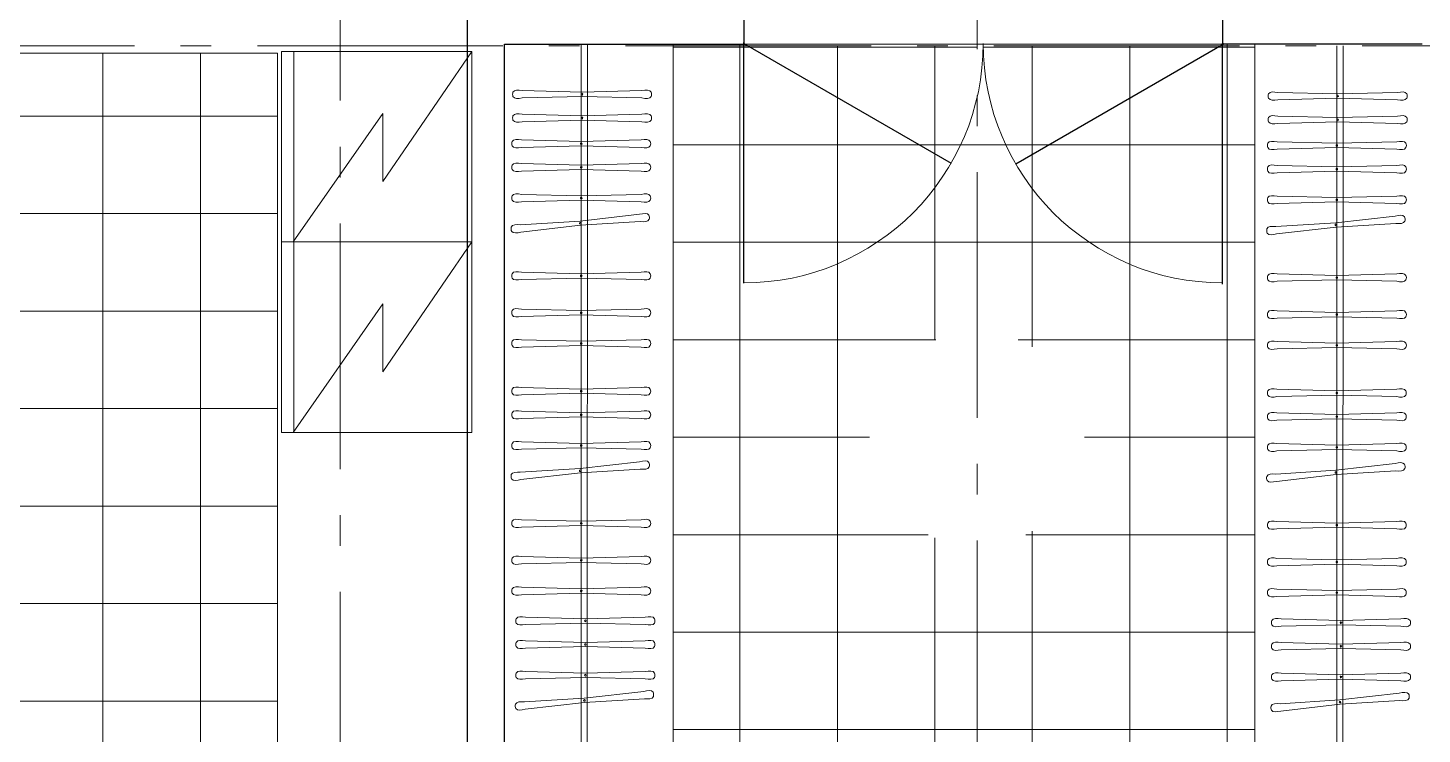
# Model space of a CAD drawing. Header units: millimetres. Extents: x -133165 to 20117, y 15722 to 63536.
# Drawn here: x -120946 to -116404, y 22078 to 24378 of the extents above; entities that cross this region are included whole.
import ezdxf

# ---------------------------------------------------------------- set-up
doc = ezdxf.new("R2010")
doc.units = ezdxf.units.MM
doc.linetypes.add('GOST2.303 5', pattern=[24, 20, -1.5, 1, -1.5])
doc.linetypes.add('GOST2.303 6', pattern=[12, 8, -1.5, 1, -1.5])
doc.layers.get('0').update_dxf_attribs({"lineweight": 15})
for name, color, linetype, lineweight in [('axis', 7, 'GOST2.303 5', 9), ('Furniture', 28, 'Continuous', 9), ('hatch', 8, 'Continuous', 5), ('wall', 5, 'Continuous', 60)]:
    doc.layers.add(name, color=color, linetype=linetype, lineweight=lineweight)
doc.layers.add('windows', color=8, linetype='Continuous')
pattern_1 = [(0, (124261.04, 143377.6), (0, 317.5), []), (90, (124261.04, 143377.6), (-317.5, 2e-14), [])]

# ---------------------------------------------------------------- blocks, each defined once
blk = doc.blocks.new('xold')
at = {"lineweight": 9}
blk.add_line((171.478, 1105.255), (171.478, 1099.055), dxfattribs=at)
blk.add_lwpolyline([(171.498, 1105.255), (168.583, 1101.065), (168.583, 1103.285), (165.678, 1099.055)], dxfattribs=at)
blk.add_lwpolyline([(165.678, 1099.055), (165.678, 1105.255), (171.878, 1105.255), (171.878, 1099.055)], close=True, dxfattribs=at)

msp = doc.modelspace()

# ---------------------------------------------------------------- hatches: boundary and pattern name
at = {"layer": 'hatch', "lineweight": 0, "ltscale": 100}
h = msp.add_hatch(dxfattribs=at)
h.set_pattern_fill('NET', color=256, scale=100, style=0)
h.set_pattern_definition(pattern_1)
h.paths.add_polyline_path([(-118203.6, 23039.6, -0.414214), (-117853.6, 23389.6), (-117853.6, 24152.4, -0.349202), (-118613.6, 23547.9), (-118613.6, 24325.1), (-118843.6, 24325.1), (-118843.6, 21440.1), (-118398.7, 21440.1), (-118398.7, 21839.8), (-117853.6, 21839.8), (-117853.6, 22689.6, -0.414214)])
h = msp.add_hatch(dxfattribs=at)
h.set_pattern_fill('NET', color=256, scale=100, style=0)
h.set_pattern_definition(pattern_1)
h.paths.add_polyline_path([(-118599.9, 24320.1), (-118613.6, 24320.1), (-118613.6, 23547.9, 0.267949), (-117938.1, 23937.9)])
h = msp.add_hatch(dxfattribs=at)
h.set_pattern_fill('NET', color=256, scale=100, style=0)
h.set_pattern_definition(pattern_1)
h.paths.add_polyline_path([(-117938.1, 23937.9, 0.0743), (-117853.6, 24152.4), (-117853.6, 24320.1), (-118599.9, 24320.1)])
h = msp.add_hatch(dxfattribs=at)
h.set_pattern_fill('NET', color=256, scale=100, style=0)
h.set_pattern_definition(pattern_1)
h.paths.add_polyline_path([(-117853.6, 22689.6), (-117853.6, 21839.8), (-117388.3, 21839.8), (-117388.3, 21440.1), (-116948.6, 21440.1), (-116948.6, 24325.1), (-117053.6, 24325.1), (-117053.6, 23547.9, -0.41313), (-117833.5, 24325.1), (-117833.6, 24325.1, -0.055868), (-117853.6, 24152.4), (-117853.6, 23389.6, -0.414214), (-117503.6, 23039.6, -0.414214)])
h = msp.add_hatch(dxfattribs=at)
h.set_pattern_fill('NET', color=256, scale=100, style=0)
h.set_pattern_definition(pattern_1)
h.paths.add_polyline_path([(-117062.2, 24320.1), (-117833.5, 24320.1, 0.129896), (-117727.8, 23935.8)])
h = msp.add_hatch(dxfattribs=at)
h.set_pattern_fill('NET', color=256, scale=100, style=0)
h.set_pattern_definition(pattern_1)
h.paths.add_polyline_path([(-117053.6, 23547.9), (-117053.6, 24320.1), (-117062.2, 24320.1), (-117727.8, 23935.8, 0.267091)])
h = msp.add_hatch(dxfattribs=at)
h.set_pattern_fill('NET', color=256, scale=100, style=0)
h.set_pattern_definition([(0, (119963.23, 84098.2), (0, 317.5), []), (90, (119963.23, 84098.2), (-317.5, 2e-14), [])])
h.paths.add_polyline_path([(-120132.6, 24296.1), (-121454.7, 24296.1), (-121454.7, 24171.1), (-121454.7, 21171.1), (-121074.7, 21171.1), (-120132.6, 21171.1)])

# ---------------------------------------------------------------- linework, layer by layer
at = {"layer": 'axis', "color": 147, "linetype": 'GOST2.303 6', "lineweight": 0, "ltscale": 100}
for p, q in [((-117853.6, 37108.7), (-117853.6, 16775.3)), ((-119928.6, 36941.5), (-119928.6, 16775.3)), ((-130998.5, 24320.1), (-105614.1, 24320.1))]:
    msp.add_line(p, q, dxfattribs=at)
at = {"layer": 'Furniture', "ltscale": 100}
for p, q in [((-119143.6, 20570.8), (-119143.1, 24325.8)), ((-119123.6, 20570.8), (-119123.1, 24325.8)), ((-118843.6, 20565.1), (-118843.6, 24325.1)), ((-116948.6, 20565.1), (-116948.6, 24320.1)), ((-116681.7, 20565.1), (-116681.2, 24320.1)), ((-116661.7, 20565.1), (-116661.2, 24320.1)), ((-119140.6, 24169.1), (-119335.6, 24174.1)), ((-119140.6, 24169.1), (-119335.6, 24174.1)), ((-118945.6, 24174.1), (-119140.6, 24169.1)), ((-118945.6, 24174.1), (-119140.6, 24169.1)), ((-116678.7, 24163.3), (-116873.7, 24168.3)), ((-116678.7, 24163.3), (-116873.7, 24168.3)), ((-116483.7, 24168.3), (-116678.7, 24163.3)), ((-116483.7, 24168.3), (-116678.7, 24163.3)), ((-119140.6, 24155.1), (-119335.6, 24150.1)), ((-119140.6, 24155.1), (-119335.6, 24150.1)), ((-118945.6, 24150.1), (-119140.6, 24155.1)), ((-118945.6, 24150.1), (-119140.6, 24155.1)), ((-116678.7, 24149.3), (-116873.7, 24144.3)), ((-116678.7, 24149.3), (-116873.7, 24144.3)), ((-116483.7, 24144.3), (-116678.7, 24149.3)), ((-116483.7, 24144.3), (-116678.7, 24149.3)), ((-119140.6, 24092), (-119335.6, 24097)), ((-119140.6, 24078), (-119335.6, 24073)), ((-118945.6, 24097), (-119140.6, 24092)), ((-118945.6, 24073), (-119140.6, 24078)), ((-116678.7, 24086.3), (-116873.7, 24091.3)), ((-116483.7, 24091.3), (-116678.7, 24086.3)), ((-116678.7, 24072.3), (-116873.7, 24067.3)), ((-116483.7, 24067.3), (-116678.7, 24072.3)), ((-119143.2, 24008.3), (-119338.2, 24013.3)), ((-119143.2, 24008.3), (-119338.2, 24013.3)), ((-119143.2, 23994.3), (-119338.2, 23989.3)), ((-119143.2, 23994.3), (-119338.2, 23989.3)), ((-118948.2, 24013.3), (-119143.2, 24008.3)), ((-118948.2, 24013.3), (-119143.2, 24008.3)), ((-118948.2, 23989.3), (-119143.2, 23994.3)), ((-118948.2, 23989.3), (-119143.2, 23994.3)), ((-116681.3, 24002.5), (-116876.3, 24007.5)), ((-116681.3, 24002.5), (-116876.3, 24007.5)), ((-116681.3, 23988.5), (-116876.3, 23983.5)), ((-116681.3, 23988.5), (-116876.3, 23983.5)), ((-116486.3, 24007.5), (-116681.3, 24002.5)), ((-116486.3, 24007.5), (-116681.3, 24002.5)), ((-116486.3, 23983.5), (-116681.3, 23988.5)), ((-116486.3, 23983.5), (-116681.3, 23988.5)), ((-119143.2, 23931.3), (-119338.2, 23936.3)), ((-119143.2, 23917.3), (-119338.2, 23912.3)), ((-118948.2, 23936.3), (-119143.2, 23931.3)), ((-118948.2, 23912.3), (-119143.2, 23917.3)), ((-116681.3, 23925.5), (-116876.3, 23930.5)), ((-116681.3, 23911.5), (-116876.3, 23906.5)), ((-116486.3, 23930.5), (-116681.3, 23925.5)), ((-116486.3, 23906.5), (-116681.3, 23911.5)), ((-119143.2, 23831.3), (-119338.2, 23836.3)), ((-119143.2, 23817.3), (-119338.2, 23812.3)), ((-118948.2, 23836.3), (-119143.2, 23831.3)), ((-118948.2, 23812.3), (-119143.2, 23817.3)), ((-116681.3, 23825.5), (-116876.3, 23830.5)), ((-116681.3, 23811.5), (-116876.3, 23806.5)), ((-116486.3, 23830.5), (-116681.3, 23825.5)), ((-116486.3, 23806.5), (-116681.3, 23811.5)), ((-118953.2, 23771.3), (-119147, 23749.3)), ((-116491.2, 23765.5), (-116685.1, 23743.5)), ((-119147, 23749.3), (-119341.7, 23737.3)), ((-119145.8, 23735.4), (-119339.6, 23713.4)), ((-118951.1, 23747.4), (-119145.8, 23735.4)), ((-116685.1, 23743.5), (-116879.8, 23731.5)), ((-116683.9, 23729.6), (-116877.7, 23707.6)), ((-116489.2, 23741.6), (-116683.9, 23729.6)), ((-119143.2, 23577.8), (-119338.2, 23582.8)), ((-119143.2, 23577.8), (-119338.2, 23582.8)), ((-118948.2, 23582.8), (-119143.2, 23577.8)), ((-118948.2, 23582.8), (-119143.2, 23577.8)), ((-116681.3, 23572), (-116876.3, 23577)), ((-116681.3, 23572), (-116876.3, 23577)), ((-116486.3, 23577), (-116681.3, 23572)), ((-116486.3, 23577), (-116681.3, 23572)), ((-119143.2, 23563.8), (-119338.2, 23558.8)), ((-119143.2, 23563.8), (-119338.2, 23558.8)), ((-118948.2, 23558.8), (-119143.2, 23563.8)), ((-118948.2, 23558.8), (-119143.2, 23563.8)), ((-116681.3, 23558), (-116876.3, 23553)), ((-116681.3, 23558), (-116876.3, 23553)), ((-116486.3, 23553), (-116681.3, 23558)), ((-116486.3, 23553), (-116681.3, 23558)), ((-119143.2, 23457.6), (-119338.2, 23462.6)), ((-119143.2, 23443.6), (-119338.2, 23438.6)), ((-118948.2, 23462.6), (-119143.2, 23457.6)), ((-118948.2, 23438.6), (-119143.2, 23443.6)), ((-116681.3, 23451.8), (-116876.3, 23456.8)), ((-116486.3, 23456.8), (-116681.3, 23451.8)), ((-116681.3, 23437.8), (-116876.3, 23432.8)), ((-116486.3, 23432.8), (-116681.3, 23437.8)), ((-119143.2, 23357.6), (-119338.2, 23362.6)), ((-118948.2, 23362.6), (-119143.2, 23357.6)), ((-116681.3, 23351.8), (-116876.3, 23356.8)), ((-116486.3, 23356.8), (-116681.3, 23351.8)), ((-119143.2, 23343.6), (-119338.2, 23338.6)), ((-118948.2, 23338.6), (-119143.2, 23343.6)), ((-116681.3, 23337.8), (-116876.3, 23332.8)), ((-116486.3, 23332.8), (-116681.3, 23337.8)), ((-119143.3, 23202.2), (-119338.3, 23207.2)), ((-119143.3, 23202.2), (-119338.3, 23207.2)), ((-119143.3, 23188.2), (-119338.3, 23183.2)), ((-119143.3, 23188.2), (-119338.3, 23183.2)), ((-118948.3, 23207.2), (-119143.3, 23202.2)), ((-118948.3, 23207.2), (-119143.3, 23202.2)), ((-118948.3, 23183.2), (-119143.3, 23188.2)), ((-118948.3, 23183.2), (-119143.3, 23188.2)), ((-116681.4, 23196.4), (-116876.4, 23201.4)), ((-116681.4, 23196.4), (-116876.4, 23201.4)), ((-116681.4, 23182.4), (-116876.4, 23177.4)), ((-116681.4, 23182.4), (-116876.4, 23177.4)), ((-116486.4, 23201.4), (-116681.4, 23196.4)), ((-116486.4, 23201.4), (-116681.4, 23196.4)), ((-116486.4, 23177.4), (-116681.4, 23182.4)), ((-116486.4, 23177.4), (-116681.4, 23182.4)), ((-119143.3, 23125.1), (-119338.3, 23130.1)), ((-118948.3, 23130.1), (-119143.3, 23125.1)), ((-116681.4, 23119.4), (-116876.4, 23124.4)), ((-116486.4, 23124.4), (-116681.4, 23119.4)), ((-119143.3, 23111.1), (-119338.3, 23106.1)), ((-118948.3, 23106.1), (-119143.3, 23111.1)), ((-116681.4, 23105.4), (-116876.4, 23100.4)), ((-116486.4, 23100.4), (-116681.4, 23105.4)), ((-119143.3, 23025.1), (-119338.3, 23030.1)), ((-119143.3, 23011.1), (-119338.3, 23006.1)), ((-118948.3, 23030.1), (-119143.3, 23025.1)), ((-118948.3, 23006.1), (-119143.3, 23011.1)), ((-116681.4, 23019.4), (-116876.4, 23024.4)), ((-116681.4, 23005.4), (-116876.4, 23000.4)), ((-116486.4, 23024.4), (-116681.4, 23019.4)), ((-116486.4, 23000.4), (-116681.4, 23005.4)), ((-119147.1, 22943.1), (-119341.8, 22931.1)), ((-118953.3, 22965.1), (-119147.1, 22943.1)), ((-118951.2, 22941.2), (-119145.9, 22929.2)), ((-116491.4, 22959.4), (-116685.2, 22937.4)), ((-119145.9, 22929.2), (-119339.7, 22907.2)), ((-116685.2, 22937.4), (-116879.9, 22925.4)), ((-116684, 22923.4), (-116877.8, 22901.5)), ((-116489.3, 22935.4), (-116684, 22923.4)), ((-119143.3, 22771.6), (-119338.3, 22776.6)), ((-119143.3, 22771.6), (-119338.3, 22776.6)), ((-118948.3, 22776.6), (-119143.3, 22771.6)), ((-118948.3, 22776.6), (-119143.3, 22771.6)), ((-116681.4, 22765.8), (-116876.4, 22770.8)), ((-116681.4, 22765.8), (-116876.4, 22770.8)), ((-116486.4, 22770.8), (-116681.4, 22765.8)), ((-116486.4, 22770.8), (-116681.4, 22765.8)), ((-119143.3, 22757.6), (-119338.3, 22752.6)), ((-119143.3, 22757.6), (-119338.3, 22752.6)), ((-118948.3, 22752.6), (-119143.3, 22757.6)), ((-118948.3, 22752.6), (-119143.3, 22757.6)), ((-116681.4, 22751.8), (-116876.4, 22746.8)), ((-116681.4, 22751.8), (-116876.4, 22746.8)), ((-116486.4, 22746.8), (-116681.4, 22751.8)), ((-116486.4, 22746.8), (-116681.4, 22751.8)), ((-119143.3, 22651.4), (-119338.3, 22656.4)), ((-119143.3, 22637.4), (-119338.3, 22632.4)), ((-118948.3, 22656.4), (-119143.3, 22651.4)), ((-118948.3, 22632.4), (-119143.3, 22637.4)), ((-116681.4, 22645.7), (-116876.4, 22650.7)), ((-116681.4, 22631.7), (-116876.4, 22626.7)), ((-116486.4, 22650.7), (-116681.4, 22645.7)), ((-116486.4, 22626.7), (-116681.4, 22631.7)), ((-119143.3, 22551.4), (-119338.3, 22556.4)), ((-119143.3, 22537.4), (-119338.3, 22532.4)), ((-118948.3, 22556.4), (-119143.3, 22551.4)), ((-118948.3, 22532.4), (-119143.3, 22537.4)), ((-116681.4, 22545.7), (-116876.4, 22550.7)), ((-116681.4, 22531.7), (-116876.4, 22526.7)), ((-116486.4, 22550.7), (-116681.4, 22545.7)), ((-116486.4, 22526.7), (-116681.4, 22531.7)), ((-119129.8, 22454.1), (-119324.8, 22459.1)), ((-119129.8, 22454.1), (-119324.8, 22459.1)), ((-118934.8, 22459.1), (-119129.8, 22454.1)), ((-118934.8, 22459.1), (-119129.8, 22454.1)), ((-116667.9, 22448.4), (-116862.9, 22453.4)), ((-116667.9, 22448.4), (-116862.9, 22453.4)), ((-116472.9, 22453.4), (-116667.9, 22448.4)), ((-116472.9, 22453.4), (-116667.9, 22448.4)), ((-119129.8, 22440.1), (-119324.8, 22435.1)), ((-119129.8, 22440.1), (-119324.8, 22435.1)), ((-118934.8, 22435.1), (-119129.8, 22440.1)), ((-118934.8, 22435.1), (-119129.8, 22440.1)), ((-116667.9, 22434.4), (-116862.9, 22429.4)), ((-116667.9, 22434.4), (-116862.9, 22429.4)), ((-116472.9, 22429.4), (-116667.9, 22434.4)), ((-116472.9, 22429.4), (-116667.9, 22434.4)), ((-119129.8, 22377.1), (-119324.8, 22382.1)), ((-119129.8, 22363.1), (-119324.8, 22358.1)), ((-118934.8, 22382.1), (-119129.8, 22377.1)), ((-118934.8, 22358.1), (-119129.8, 22363.1)), ((-116667.9, 22371.3), (-116862.9, 22376.3)), ((-116667.9, 22357.3), (-116862.9, 22352.3)), ((-116472.9, 22376.3), (-116667.9, 22371.3)), ((-116472.9, 22352.3), (-116667.9, 22357.3)), ((-119129.8, 22277.1), (-119324.8, 22282.1)), ((-119129.8, 22263.1), (-119324.8, 22258.1)), ((-118934.8, 22282.1), (-119129.8, 22277.1)), ((-118934.8, 22258.1), (-119129.8, 22263.1)), ((-116667.9, 22271.3), (-116862.9, 22276.3)), ((-116472.9, 22276.3), (-116667.9, 22271.3)), ((-118939.7, 22217.1), (-119133.5, 22195.1)), ((-116667.9, 22257.3), (-116862.9, 22252.3)), ((-116472.9, 22252.3), (-116667.9, 22257.3)), ((-119133.5, 22195.1), (-119328.2, 22183.1)), ((-119132.3, 22181.2), (-119326.1, 22159.2)), ((-118937.6, 22193.2), (-119132.3, 22181.2)), ((-116671.6, 22189.4), (-116866.3, 22177.3)), ((-116670.4, 22175.4), (-116864.2, 22153.4)), ((-116477.8, 22211.3), (-116671.6, 22189.4)), ((-116475.7, 22187.4), (-116670.4, 22175.4))]:
    msp.add_line(p, q, dxfattribs=at)
for points in [[(-119138, 24162.1, 1), (-119143.2, 24162.1, 1)], [(-119138, 24162.1, 1), (-119143.2, 24162.1, 1)], [(-116676.1, 24156.3, 1), (-116681.3, 24156.3, 1)], [(-116676.1, 24156.3, 1), (-116681.3, 24156.3, 1)], [(-119138, 24085, 1), (-119143.2, 24085, 1)], [(-116676.1, 24079.3, 1), (-116681.3, 24079.3, 1)], [(-119140.6, 24001.3, 1), (-119145.9, 24001.3, 1)], [(-119140.6, 24001.3, 1), (-119145.9, 24001.3, 1)], [(-116678.7, 23995.5, 1), (-116684, 23995.5, 1)], [(-116678.7, 23995.5, 1), (-116684, 23995.5, 1)], [(-119140.6, 23924.3, 1), (-119145.9, 23924.3, 1)], [(-116678.7, 23918.5, 1), (-116684, 23918.5, 1)], [(-119140.6, 23824.3, 1), (-119145.9, 23824.3, 1)], [(-116678.7, 23818.5, 1), (-116684, 23818.5, 1)], [(-119143.8, 23742.6, 1), (-119149, 23742.1, 1)], [(-116681.8, 23736.8, 1), (-116687.1, 23736.3, 1)], [(-119140.6, 23570.8, 1), (-119145.9, 23570.8, 1)], [(-119140.6, 23570.8, 1), (-119145.9, 23570.8, 1)], [(-116678.7, 23565, 1), (-116684, 23565, 1)], [(-116678.7, 23565, 1), (-116684, 23565, 1)], [(-119140.6, 23450.6, 1), (-119145.9, 23450.6, 1)], [(-116678.7, 23444.8, 1), (-116684, 23444.8, 1)], [(-119140.6, 23350.6, 1), (-119145.9, 23350.6, 1)], [(-116678.7, 23344.8, 1), (-116684, 23344.8, 1)], [(-119140.7, 23195.2, 1), (-119146, 23195.2, 1)], [(-119140.7, 23195.2, 1), (-119146, 23195.2, 1)], [(-116678.8, 23189.4, 1), (-116684.1, 23189.4, 1)], [(-116678.8, 23189.4, 1), (-116684.1, 23189.4, 1)], [(-119140.7, 23118.1, 1), (-119146, 23118.1, 1)], [(-116678.8, 23112.4, 1), (-116684.1, 23112.4, 1)], [(-119140.7, 23018.1, 1), (-119146, 23018.1, 1)], [(-116678.8, 23012.4, 1), (-116684.1, 23012.4, 1)], [(-119143.9, 22936.4, 1), (-119149.1, 22935.9, 1)], [(-116682, 22930.6, 1), (-116687.2, 22930.2, 1)], [(-119140.7, 22764.6, 1), (-119146, 22764.6, 1)], [(-119140.7, 22764.6, 1), (-119146, 22764.6, 1)], [(-116678.8, 22758.8, 1), (-116684.1, 22758.8, 1)], [(-116678.8, 22758.8, 1), (-116684.1, 22758.8, 1)], [(-119140.7, 22644.4, 1), (-119146, 22644.4, 1)], [(-116678.8, 22638.7, 1), (-116684.1, 22638.7, 1)], [(-119140.7, 22544.4, 1), (-119146, 22544.4, 1)], [(-116678.8, 22538.7, 1), (-116684.1, 22538.7, 1)], [(-119127.2, 22447.1, 1), (-119132.4, 22447.1, 1)], [(-119127.2, 22447.1, 1), (-119132.4, 22447.1, 1)], [(-116665.2, 22441.4, 1), (-116670.5, 22441.4, 1)], [(-116665.2, 22441.4, 1), (-116670.5, 22441.4, 1)], [(-119127.2, 22370.1, 1), (-119132.4, 22370.1, 1)], [(-116665.2, 22364.3, 1), (-116670.5, 22364.3, 1)], [(-119127.2, 22270.1, 1), (-119132.4, 22270.1, 1)], [(-116665.2, 22264.3, 1), (-116670.5, 22264.3, 1)], [(-119130.3, 22188.4, 1), (-119135.5, 22187.9, 1)], [(-116668.4, 22182.6, 1), (-116673.6, 22182.2, 1)]]:
    msp.add_lwpolyline(points, format="xyb", close=True, dxfattribs=at)
for points in [[(-119335.6, 24150.1), (-119365.6, 24155.1), (-119365.6, 24169.1), (-119335.6, 24174.1)], [(-119335.6, 24150.1), (-119365.6, 24155.1), (-119365.6, 24169.1), (-119335.6, 24174.1)], [(-118945.6, 24150.1), (-118915.6, 24155.1), (-118915.6, 24169.1), (-118945.6, 24174.1)], [(-118945.6, 24150.1), (-118915.6, 24155.1), (-118915.6, 24169.1), (-118945.6, 24174.1)], [(-116873.7, 24144.3), (-116903.7, 24149.3), (-116903.7, 24163.3), (-116873.7, 24168.3)], [(-116873.7, 24144.3), (-116903.7, 24149.3), (-116903.7, 24163.3), (-116873.7, 24168.3)], [(-116483.7, 24144.3), (-116453.7, 24149.3), (-116453.7, 24163.3), (-116483.7, 24168.3)], [(-116483.7, 24144.3), (-116453.7, 24149.3), (-116453.7, 24163.3), (-116483.7, 24168.3)], [(-119335.6, 24073), (-119365.6, 24078), (-119365.6, 24092), (-119335.6, 24097)], [(-118945.6, 24073), (-118915.6, 24078), (-118915.6, 24092), (-118945.6, 24097)], [(-116873.7, 24067.3), (-116903.7, 24072.3), (-116903.7, 24086.3), (-116873.7, 24091.3)], [(-116483.7, 24067.3), (-116453.7, 24072.3), (-116453.7, 24086.3), (-116483.7, 24091.3)], [(-119338.2, 23989.3), (-119368.2, 23994.3), (-119368.2, 24008.3), (-119338.2, 24013.3)], [(-119338.2, 23989.3), (-119368.2, 23994.3), (-119368.2, 24008.3), (-119338.2, 24013.3)], [(-118948.2, 23989.3), (-118918.2, 23994.3), (-118918.2, 24008.3), (-118948.2, 24013.3)], [(-118948.2, 23989.3), (-118918.2, 23994.3), (-118918.2, 24008.3), (-118948.2, 24013.3)], [(-116876.3, 23983.5), (-116906.3, 23988.5), (-116906.3, 24002.5), (-116876.3, 24007.5)], [(-116876.3, 23983.5), (-116906.3, 23988.5), (-116906.3, 24002.5), (-116876.3, 24007.5)], [(-116486.3, 23983.5), (-116456.3, 23988.5), (-116456.3, 24002.5), (-116486.3, 24007.5)], [(-116486.3, 23983.5), (-116456.3, 23988.5), (-116456.3, 24002.5), (-116486.3, 24007.5)], [(-119338.2, 23912.3), (-119368.2, 23917.3), (-119368.2, 23931.3), (-119338.2, 23936.3)], [(-118948.2, 23912.3), (-118918.2, 23917.3), (-118918.2, 23931.3), (-118948.2, 23936.3)], [(-116876.3, 23906.5), (-116906.3, 23911.5), (-116906.3, 23925.5), (-116876.3, 23930.5)], [(-116486.3, 23906.5), (-116456.3, 23911.5), (-116456.3, 23925.5), (-116486.3, 23930.5)], [(-119338.2, 23812.3), (-119368.2, 23817.3), (-119368.2, 23831.3), (-119338.2, 23836.3)], [(-118948.2, 23812.3), (-118918.2, 23817.3), (-118918.2, 23831.3), (-118948.2, 23836.3)], [(-116876.3, 23806.5), (-116906.3, 23811.5), (-116906.3, 23825.5), (-116876.3, 23830.5)], [(-116486.3, 23806.5), (-116456.3, 23811.5), (-116456.3, 23825.5), (-116486.3, 23830.5)], [(-118951.1, 23747.4), (-118921.6, 23755), (-118922.8, 23768.9), (-118953.2, 23771.3)], [(-116489.2, 23741.6), (-116459.7, 23749.2), (-116460.9, 23763.1), (-116491.2, 23765.5)], [(-119339.6, 23713.4), (-119369.9, 23715.8), (-119371.1, 23729.7), (-119341.7, 23737.3)], [(-116877.7, 23707.6), (-116908, 23710), (-116909.2, 23723.9), (-116879.8, 23731.5)], [(-119338.2, 23558.8), (-119368.2, 23563.8), (-119368.2, 23577.8), (-119338.2, 23582.8)], [(-119338.2, 23558.8), (-119368.2, 23563.8), (-119368.2, 23577.8), (-119338.2, 23582.8)], [(-118948.2, 23558.8), (-118918.2, 23563.8), (-118918.2, 23577.8), (-118948.2, 23582.8)], [(-118948.2, 23558.8), (-118918.2, 23563.8), (-118918.2, 23577.8), (-118948.2, 23582.8)], [(-116876.3, 23553), (-116906.3, 23558), (-116906.3, 23572), (-116876.3, 23577)], [(-116876.3, 23553), (-116906.3, 23558), (-116906.3, 23572), (-116876.3, 23577)], [(-116486.3, 23553), (-116456.3, 23558), (-116456.3, 23572), (-116486.3, 23577)], [(-116486.3, 23553), (-116456.3, 23558), (-116456.3, 23572), (-116486.3, 23577)], [(-119338.2, 23438.6), (-119368.2, 23443.6), (-119368.2, 23457.6), (-119338.2, 23462.6)], [(-118948.2, 23438.6), (-118918.2, 23443.6), (-118918.2, 23457.6), (-118948.2, 23462.6)], [(-116876.3, 23432.8), (-116906.3, 23437.8), (-116906.3, 23451.8), (-116876.3, 23456.8)], [(-116486.3, 23432.8), (-116456.3, 23437.8), (-116456.3, 23451.8), (-116486.3, 23456.8)], [(-119338.2, 23338.6), (-119368.2, 23343.6), (-119368.2, 23357.6), (-119338.2, 23362.6)], [(-118948.2, 23338.6), (-118918.2, 23343.6), (-118918.2, 23357.6), (-118948.2, 23362.6)], [(-116876.3, 23332.8), (-116906.3, 23337.8), (-116906.3, 23351.8), (-116876.3, 23356.8)], [(-116486.3, 23332.8), (-116456.3, 23337.8), (-116456.3, 23351.8), (-116486.3, 23356.8)], [(-119338.3, 23183.2), (-119368.3, 23188.2), (-119368.3, 23202.2), (-119338.3, 23207.2)], [(-119338.3, 23183.2), (-119368.3, 23188.2), (-119368.3, 23202.2), (-119338.3, 23207.2)], [(-118948.3, 23183.2), (-118918.3, 23188.2), (-118918.3, 23202.2), (-118948.3, 23207.2)], [(-118948.3, 23183.2), (-118918.3, 23188.2), (-118918.3, 23202.2), (-118948.3, 23207.2)], [(-116876.4, 23177.4), (-116906.4, 23182.4), (-116906.4, 23196.4), (-116876.4, 23201.4)], [(-116876.4, 23177.4), (-116906.4, 23182.4), (-116906.4, 23196.4), (-116876.4, 23201.4)], [(-116486.4, 23177.4), (-116456.4, 23182.4), (-116456.4, 23196.4), (-116486.4, 23201.4)], [(-116486.4, 23177.4), (-116456.4, 23182.4), (-116456.4, 23196.4), (-116486.4, 23201.4)], [(-119338.3, 23106.1), (-119368.3, 23111.1), (-119368.3, 23125.1), (-119338.3, 23130.1)], [(-118948.3, 23106.1), (-118918.3, 23111.1), (-118918.3, 23125.1), (-118948.3, 23130.1)], [(-116876.4, 23100.4), (-116906.4, 23105.4), (-116906.4, 23119.4), (-116876.4, 23124.4)], [(-116486.4, 23100.4), (-116456.4, 23105.4), (-116456.4, 23119.4), (-116486.4, 23124.4)], [(-119338.3, 23006.1), (-119368.3, 23011.1), (-119368.3, 23025.1), (-119338.3, 23030.1)], [(-118948.3, 23006.1), (-118918.3, 23011.1), (-118918.3, 23025.1), (-118948.3, 23030.1)], [(-116876.4, 23000.4), (-116906.4, 23005.4), (-116906.4, 23019.4), (-116876.4, 23024.4)], [(-116486.4, 23000.4), (-116456.4, 23005.4), (-116456.4, 23019.4), (-116486.4, 23024.4)], [(-118951.2, 22941.2), (-118921.7, 22948.8), (-118922.9, 22962.8), (-118953.3, 22965.1)], [(-116489.3, 22935.4), (-116459.8, 22943), (-116461, 22957), (-116491.4, 22959.4)], [(-119339.7, 22907.2), (-119370, 22909.6), (-119371.2, 22923.5), (-119341.8, 22931.1)], [(-116877.8, 22901.5), (-116908.1, 22903.8), (-116909.3, 22917.8), (-116879.9, 22925.4)], [(-119338.3, 22752.6), (-119368.3, 22757.6), (-119368.3, 22771.6), (-119338.3, 22776.6)], [(-119338.3, 22752.6), (-119368.3, 22757.6), (-119368.3, 22771.6), (-119338.3, 22776.6)], [(-118948.3, 22752.6), (-118918.3, 22757.6), (-118918.3, 22771.6), (-118948.3, 22776.6)], [(-118948.3, 22752.6), (-118918.3, 22757.6), (-118918.3, 22771.6), (-118948.3, 22776.6)], [(-116876.4, 22746.8), (-116906.4, 22751.8), (-116906.4, 22765.8), (-116876.4, 22770.8)], [(-116876.4, 22746.8), (-116906.4, 22751.8), (-116906.4, 22765.8), (-116876.4, 22770.8)], [(-116486.4, 22746.8), (-116456.4, 22751.8), (-116456.4, 22765.8), (-116486.4, 22770.8)], [(-116486.4, 22746.8), (-116456.4, 22751.8), (-116456.4, 22765.8), (-116486.4, 22770.8)], [(-119338.3, 22632.4), (-119368.3, 22637.4), (-119368.3, 22651.4), (-119338.3, 22656.4)], [(-118948.3, 22632.4), (-118918.3, 22637.4), (-118918.3, 22651.4), (-118948.3, 22656.4)], [(-116876.4, 22626.7), (-116906.4, 22631.7), (-116906.4, 22645.7), (-116876.4, 22650.7)], [(-116486.4, 22626.7), (-116456.4, 22631.7), (-116456.4, 22645.7), (-116486.4, 22650.7)], [(-119338.3, 22532.4), (-119368.3, 22537.4), (-119368.3, 22551.4), (-119338.3, 22556.4)], [(-118948.3, 22532.4), (-118918.3, 22537.4), (-118918.3, 22551.4), (-118948.3, 22556.4)], [(-116876.4, 22526.7), (-116906.4, 22531.7), (-116906.4, 22545.7), (-116876.4, 22550.7)], [(-116486.4, 22526.7), (-116456.4, 22531.7), (-116456.4, 22545.7), (-116486.4, 22550.7)], [(-119324.8, 22435.1), (-119354.8, 22440.1), (-119354.8, 22454.1), (-119324.8, 22459.1)], [(-119324.8, 22435.1), (-119354.8, 22440.1), (-119354.8, 22454.1), (-119324.8, 22459.1)], [(-118934.8, 22435.1), (-118904.8, 22440.1), (-118904.8, 22454.1), (-118934.8, 22459.1)], [(-118934.8, 22435.1), (-118904.8, 22440.1), (-118904.8, 22454.1), (-118934.8, 22459.1)], [(-116862.9, 22429.4), (-116892.9, 22434.4), (-116892.9, 22448.4), (-116862.9, 22453.4)], [(-116862.9, 22429.4), (-116892.9, 22434.4), (-116892.9, 22448.4), (-116862.9, 22453.4)], [(-116472.9, 22429.4), (-116442.9, 22434.4), (-116442.9, 22448.4), (-116472.9, 22453.4)], [(-116472.9, 22429.4), (-116442.9, 22434.4), (-116442.9, 22448.4), (-116472.9, 22453.4)], [(-119324.8, 22358.1), (-119354.8, 22363.1), (-119354.8, 22377.1), (-119324.8, 22382.1)], [(-118934.8, 22358.1), (-118904.8, 22363.1), (-118904.8, 22377.1), (-118934.8, 22382.1)], [(-116862.9, 22352.3), (-116892.9, 22357.3), (-116892.9, 22371.3), (-116862.9, 22376.3)], [(-116472.9, 22352.3), (-116442.9, 22357.3), (-116442.9, 22371.3), (-116472.9, 22376.3)], [(-119324.8, 22258.1), (-119354.8, 22263.1), (-119354.8, 22277.1), (-119324.8, 22282.1)], [(-118934.8, 22258.1), (-118904.8, 22263.1), (-118904.8, 22277.1), (-118934.8, 22282.1)], [(-116862.9, 22252.3), (-116892.9, 22257.3), (-116892.9, 22271.3), (-116862.9, 22276.3)], [(-116472.9, 22252.3), (-116442.9, 22257.3), (-116442.9, 22271.3), (-116472.9, 22276.3)], [(-118937.6, 22193.2), (-118908.2, 22200.8), (-118909.4, 22214.7), (-118939.7, 22217.1)], [(-116475.7, 22187.4), (-116446.2, 22195), (-116447.5, 22209), (-116477.8, 22211.3)], [(-119326.1, 22159.2), (-119356.4, 22161.6), (-119357.7, 22175.5), (-119328.2, 22183.1)], [(-116864.2, 22153.4), (-116894.5, 22155.8), (-116895.8, 22169.8), (-116866.3, 22177.3)]]:
    msp.add_spline(points, degree=3, dxfattribs=at)
at = {"layer": 'hatch', "lineweight": 25, "ltscale": 100}
for p, q in [((-118613.6, 23546.5), (-118613.6, 24330.8)), ((-118613.6, 24327.9), (-117938.1, 23937.9)), ((-117727.8, 23935.8), (-117048.6, 24327.9)), ((-117053.6, 23543.6), (-117053.6, 24327.9))]:
    msp.add_line(p, q, dxfattribs=at)
at = {"layer": 'hatch', "lineweight": 0, "ltscale": 100}
for points in [[(-118843.6, 24325.1), (-116948.6, 24325.1), (-116948.6, 20565.1), (-118843.6, 20565.1)], [(-121454.7, 24296.1), (-120132.6, 24296.1), (-120132.6, 21171.1), (-121454.7, 21171.1)]]:
    msp.add_lwpolyline(points, close=True, dxfattribs=at)
at = {"layer": 'wall', "color": 5, "lineweight": -2, "ltscale": 100}
for p, q in [((-119513.6, 20565.1), (-119513.6, 24445.1)), ((-118613.6, 24445.1), (-118613.6, 24325.1)), ((-117053.6, 24445.1), (-117053.6, 24325.1)), ((-119393.6, 24325.1), (-118608.6, 24325.1)), ((-119393.6, 20565.1), (-119393.6, 24325.1)), ((-116403.6, 24325.1), (-117053.6, 24325.1))]:
    msp.add_line(p, q, dxfattribs=at)
at = {"layer": 'windows', "lineweight": 0, "ltscale": 100}
for centre, start, end in [((-118613.6, 24327.9), 270, 0), ((-117053.6, 24327.9), 180, 270)]:
    msp.add_arc(centre, 780, start, end, dxfattribs=at)

# ---------------------------------------------------------------- block references
at = {"layer": 'Furniture', "ltscale": 100, "xscale": 100, "yscale": 100, "zscale": 100, "rotation": 180}
for p in [(-102931.9, 134206.6), (-102931.9, 133586.6)]:
    msp.add_blockref('xold', p, dxfattribs=at)

doc.saveas('drawing.dxf')
